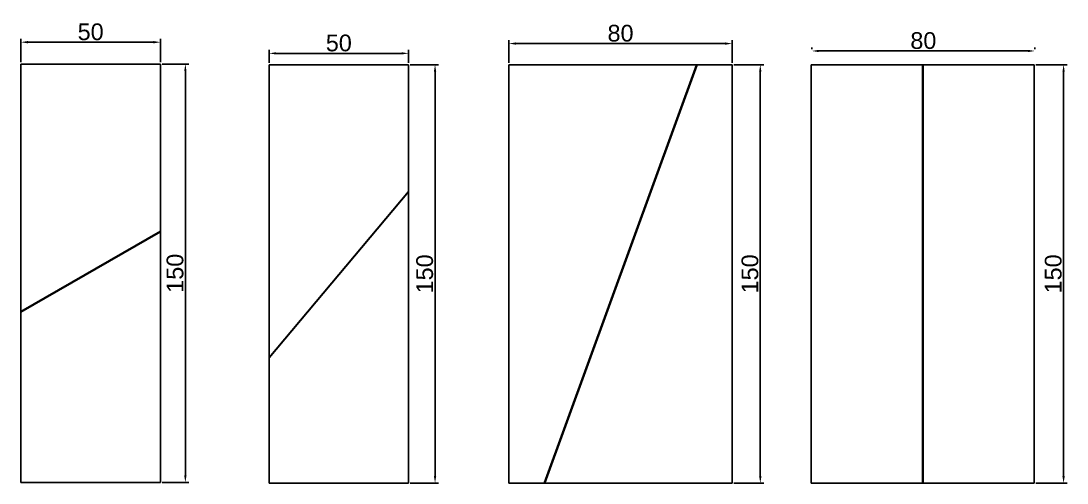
# Model space of a CAD drawing. Header units: millimetres. Extents: x 1432 to 8772, y 631 to 4294.
# Drawn here: x 8396.9 to 8772, y 2358.8 to 2524.5 of the extents above; entities that cross this region are included whole.
import ezdxf

# ---------------------------------------------------------------- set-up
doc = ezdxf.new("R2010")
doc.units = ezdxf.units.MM
doc.layers.add('尺寸标注', color=6, linetype='Continuous')
doc.styles.get("Standard").update_dxf_attribs({"font": 'arial.ttf'})
doc.dimstyles.new('ISO-25-old', dxfattribs={"dimtxt": 6, "dimasz": 2.5, "dimexe": 1.25, "dimexo": 0.625, "dimtad": 1, "dimtxsty": 'Standard', "dimcen": 2.5, "dimadec": 0, "dimazin": 0, "dimtfac": 1, "dimtmove": 0, "dimatfit": 3, "dimfxl": 1, "dimarcsym": 0})

# ---------------------------------------------------------------- blocks, each defined once
blk = doc.blocks.new('*D37')
at = {"layer": 'Defpoints', "color": 0, "transparency": 16777216}
for p in [(8446.92, 2516.83), (8396.92, 2508.99), (8446.92, 2508.99)]:
    blk.add_point(p, dxfattribs=at)
at = {"layer": '尺寸标注', "color": 0, "lineweight": -2, "transparency": 16777216}
for p, q in [((8396.92, 2509.61), (8396.92, 2518.08)), ((8399.42, 2516.83), (8444.42, 2516.83)), ((8446.92, 2509.61), (8446.92, 2518.08))]:
    blk.add_line(p, q, dxfattribs=at)
at = {"layer": '尺寸标注', "color": 0, "transparency": 16777216}
for points in [[(8399.42, 2517.24), (8399.42, 2516.41), (8396.92, 2516.83)], [(8444.42, 2517.24), (8444.42, 2516.41), (8446.92, 2516.83)]]:
    blk.add_solid(points, dxfattribs=at)
at = {"layer": '尺寸标注', "color": 0, "transparency": 16777216, "insert": (8421.92, 2520.52), "char_height": 6, "attachment_point": 5}
blk.add_mtext('50', dxfattribs=at)
blk = doc.blocks.new('*D38')
at = {"layer": 'Defpoints', "color": 0, "transparency": 16777216}
for p in [(8446.92, 2508.99), (8446.92, 2358.99), (8455.88, 2358.99)]:
    blk.add_point(p, dxfattribs=at)
at = {"layer": '尺寸标注', "color": 0, "lineweight": -2, "transparency": 16777216}
for p, q in [((8447.54, 2508.99), (8457.13, 2508.99)), ((8455.88, 2506.49), (8455.88, 2361.49)), ((8447.54, 2358.99), (8457.13, 2358.99))]:
    blk.add_line(p, q, dxfattribs=at)
at = {"layer": '尺寸标注', "color": 0, "transparency": 16777216}
for points in [[(8455.46, 2506.49), (8456.29, 2506.49), (8455.88, 2508.99)], [(8455.46, 2361.49), (8456.29, 2361.49), (8455.88, 2358.99)]]:
    blk.add_solid(points, dxfattribs=at)
at = {"layer": '尺寸标注', "color": 0, "transparency": 16777216, "insert": (8452.19, 2433.99), "char_height": 6, "attachment_point": 5, "rotation": 90}
blk.add_mtext('150', dxfattribs=at)
blk = doc.blocks.new('*D39')
at = {"layer": 'Defpoints', "color": 0, "transparency": 16777216}
for p in [(8535.89, 2512.83), (8485.89, 2508.76), (8535.89, 2508.76)]:
    blk.add_point(p, dxfattribs=at)
at = {"layer": '尺寸标注', "color": 0, "lineweight": -2, "transparency": 16777216}
for p, q in [((8485.89, 2509.39), (8485.89, 2514.08)), ((8535.89, 2509.39), (8535.89, 2514.08)), ((8488.39, 2512.83), (8533.39, 2512.83))]:
    blk.add_line(p, q, dxfattribs=at)
at = {"layer": '尺寸标注', "color": 0, "transparency": 16777216}
for points in [[(8488.39, 2513.24), (8488.39, 2512.41), (8485.89, 2512.83)], [(8533.39, 2513.24), (8533.39, 2512.41), (8535.89, 2512.83)]]:
    blk.add_solid(points, dxfattribs=at)
at = {"layer": '尺寸标注', "color": 0, "transparency": 16777216, "insert": (8510.89, 2516.52), "char_height": 6, "attachment_point": 5}
blk.add_mtext('50', dxfattribs=at)
blk = doc.blocks.new('*D40')
at = {"layer": 'Defpoints', "color": 0, "transparency": 16777216}
for p in [(8535.89, 2508.76), (8535.89, 2358.76), (8545.39, 2358.76)]:
    blk.add_point(p, dxfattribs=at)
at = {"layer": '尺寸标注', "color": 0, "lineweight": -2, "transparency": 16777216}
for p, q in [((8536.52, 2508.76), (8546.64, 2508.76)), ((8545.39, 2506.26), (8545.39, 2361.26)), ((8536.52, 2358.76), (8546.64, 2358.76))]:
    blk.add_line(p, q, dxfattribs=at)
at = {"layer": '尺寸标注', "color": 0, "transparency": 16777216}
for points in [[(8544.98, 2506.26), (8545.81, 2506.26), (8545.39, 2508.76)], [(8544.98, 2361.26), (8545.81, 2361.26), (8545.39, 2358.76)]]:
    blk.add_solid(points, dxfattribs=at)
at = {"layer": '尺寸标注', "color": 0, "transparency": 16777216, "insert": (8541.7, 2433.76), "char_height": 6, "attachment_point": 5, "rotation": 90}
blk.add_mtext('150', dxfattribs=at)
blk = doc.blocks.new('*D41')
at = {"layer": 'Defpoints', "color": 0, "transparency": 16777216}
for p in [(8651.89, 2516.33), (8571.89, 2508.76), (8651.89, 2508.76)]:
    blk.add_point(p, dxfattribs=at)
at = {"layer": '尺寸标注', "color": 0, "lineweight": -2, "transparency": 16777216}
for p, q in [((8571.89, 2509.39), (8571.89, 2517.58)), ((8651.89, 2509.39), (8651.89, 2517.58)), ((8574.39, 2516.33), (8649.39, 2516.33))]:
    blk.add_line(p, q, dxfattribs=at)
at = {"layer": '尺寸标注', "color": 0, "transparency": 16777216}
for points in [[(8574.39, 2516.75), (8574.39, 2515.92), (8571.89, 2516.33)], [(8649.39, 2516.75), (8649.39, 2515.92), (8651.89, 2516.33)]]:
    blk.add_solid(points, dxfattribs=at)
at = {"layer": '尺寸标注', "color": 0, "transparency": 16777216, "insert": (8611.89, 2520.02), "char_height": 6, "attachment_point": 5}
blk.add_mtext('80', dxfattribs=at)
blk = doc.blocks.new('*D42')
at = {"layer": 'Defpoints', "color": 0, "transparency": 16777216}
for p in [(8651.89, 2508.76), (8651.89, 2358.76), (8662, 2358.76)]:
    blk.add_point(p, dxfattribs=at)
at = {"layer": '尺寸标注', "color": 0, "lineweight": -2, "transparency": 16777216}
for p, q in [((8652.52, 2508.76), (8663.25, 2508.76)), ((8662, 2506.26), (8662, 2361.26)), ((8652.52, 2358.76), (8663.25, 2358.76))]:
    blk.add_line(p, q, dxfattribs=at)
at = {"layer": '尺寸标注', "color": 0, "transparency": 16777216}
for points in [[(8661.58, 2506.26), (8662.42, 2506.26), (8662, 2508.76)], [(8661.58, 2361.26), (8662.42, 2361.26), (8662, 2358.76)]]:
    blk.add_solid(points, dxfattribs=at)
at = {"layer": '尺寸标注', "color": 0, "transparency": 16777216, "insert": (8658.31, 2433.76), "char_height": 6, "attachment_point": 5, "rotation": 90}
blk.add_mtext('150', dxfattribs=at)
blk = doc.blocks.new('*D43')
at = {"layer": 'Defpoints', "color": 0, "transparency": 16777216}
for p in [(8680.46, 2513.68), (8760.46, 2513.68), (8760.46, 2513.68)]:
    blk.add_point(p, dxfattribs=at)
at = {"layer": '尺寸标注', "color": 0, "lineweight": -2, "transparency": 16777216}
for p, q in [((8680.46, 2514.3), (8680.46, 2514.93)), ((8682.96, 2513.68), (8757.96, 2513.68)), ((8760.46, 2514.3), (8760.46, 2514.93))]:
    blk.add_line(p, q, dxfattribs=at)
at = {"layer": '尺寸标注', "color": 0, "transparency": 16777216}
for points in [[(8682.96, 2514.09), (8682.96, 2513.26), (8680.46, 2513.68)], [(8757.96, 2514.09), (8757.96, 2513.26), (8760.46, 2513.68)]]:
    blk.add_solid(points, dxfattribs=at)
at = {"layer": '尺寸标注', "color": 0, "transparency": 16777216, "insert": (8720.46, 2517.37), "char_height": 6, "attachment_point": 5}
blk.add_mtext('80', dxfattribs=at)
blk = doc.blocks.new('*D44')
at = {"layer": 'Defpoints', "color": 0, "transparency": 16777216}
for p in [(8760.22, 2508.76), (8760.22, 2358.76), (8770.74, 2358.76)]:
    blk.add_point(p, dxfattribs=at)
at = {"layer": '尺寸标注', "color": 0, "lineweight": -2, "transparency": 16777216}
for p, q in [((8760.84, 2508.76), (8771.99, 2508.76)), ((8770.74, 2506.26), (8770.74, 2361.26)), ((8760.84, 2358.76), (8771.99, 2358.76))]:
    blk.add_line(p, q, dxfattribs=at)
at = {"layer": '尺寸标注', "color": 0, "transparency": 16777216}
for points in [[(8770.32, 2506.26), (8771.15, 2506.26), (8770.74, 2508.76)], [(8770.32, 2361.26), (8771.15, 2361.26), (8770.74, 2358.76)]]:
    blk.add_solid(points, dxfattribs=at)
at = {"layer": '尺寸标注', "color": 0, "transparency": 16777216, "insert": (8767.05, 2433.76), "char_height": 6, "attachment_point": 5, "rotation": 90}
blk.add_mtext('150', dxfattribs=at)

msp = doc.modelspace()

# ---------------------------------------------------------------- linework, layer by layer
for p, q in [((8396.918, 2508.986), (8446.918, 2508.986)), ((8396.918, 2358.986), (8396.918, 2508.986)), ((8446.918, 2358.986), (8446.918, 2508.986)), ((8485.893, 2508.763), (8535.893, 2508.763)), ((8485.893, 2358.763), (8485.893, 2508.763)), ((8535.893, 2358.763), (8535.893, 2508.763)), ((8571.894, 2508.763), (8651.894, 2508.763)), ((8571.894, 2358.763), (8571.894, 2508.763)), ((8651.894, 2508.763), (8651.894, 2358.763)), ((8680.215, 2508.763), (8720.215, 2508.763)), ((8680.215, 2358.763), (8680.215, 2508.763)), ((8720.215, 2508.763), (8760.215, 2508.763)), ((8760.215, 2508.763), (8760.215, 2358.763)), ((8446.918, 2358.986), (8396.918, 2358.986)), ((8535.893, 2358.763), (8485.893, 2358.763)), ((8651.894, 2358.763), (8571.894, 2358.763)), ((8720.215, 2358.763), (8680.215, 2358.763)), ((8760.215, 2358.763), (8720.215, 2358.763))]:
    msp.add_line(p, q)
at = {"lineweight": 35}
for p, q in [((8584.597, 2358.763), (8639.192, 2508.763)), ((8446.918, 2448.995), (8396.918, 2420.128))]:
    msp.add_line(p, q, dxfattribs=at)
at = {"lineweight": 30}
for p, q in [((8720.215, 2358.763), (8720.215, 2508.763)), ((8720.215, 2508.763), (8720.215, 2358.763)), ((8485.893, 2403.763), (8535.893, 2463.351))]:
    msp.add_line(p, q, dxfattribs=at)

# ---------------------------------------------------------------- dimensions: what is measured, and where the dimension line sits
at = {"layer": '尺寸标注'}
for p1, p2, distance, picture, middle in [((8396.918, 2508.986), (8446.918, 2508.986), 7.842, '*D37', (8421.918, 2520.516)), ((8571.894, 2508.763), (8651.894, 2508.763), 7.569, '*D41', (8611.894, 2520.02)), ((8680.463, 2513.678), (8760.463, 2513.678), 0, '*D43', (8720.463, 2517.366)), ((8485.893, 2508.763), (8535.893, 2508.763), 4.065, '*D39', (8510.893, 2516.516)), ((8446.918, 2508.986), (8446.918, 2358.986), 8.959, '*D38', (8452.189, 2433.986)), ((8535.893, 2508.763), (8535.893, 2358.763), 9.5, '*D40', (8541.704, 2433.763)), ((8651.894, 2508.763), (8651.894, 2358.763), 10.105, '*D42', (8658.311, 2433.763)), ((8760.215, 2508.763), (8760.215, 2358.763), 10.521, '*D44', (8767.048, 2433.763))]:
    dim = msp.add_aligned_dim(p1=p1, p2=p2, distance=distance, dimstyle='ISO-25-old', dxfattribs=at)
    dim.commit()
    dim.dimension.update_dxf_attribs({"geometry": picture, "text_midpoint": middle})

doc.saveas('drawing.dxf')
